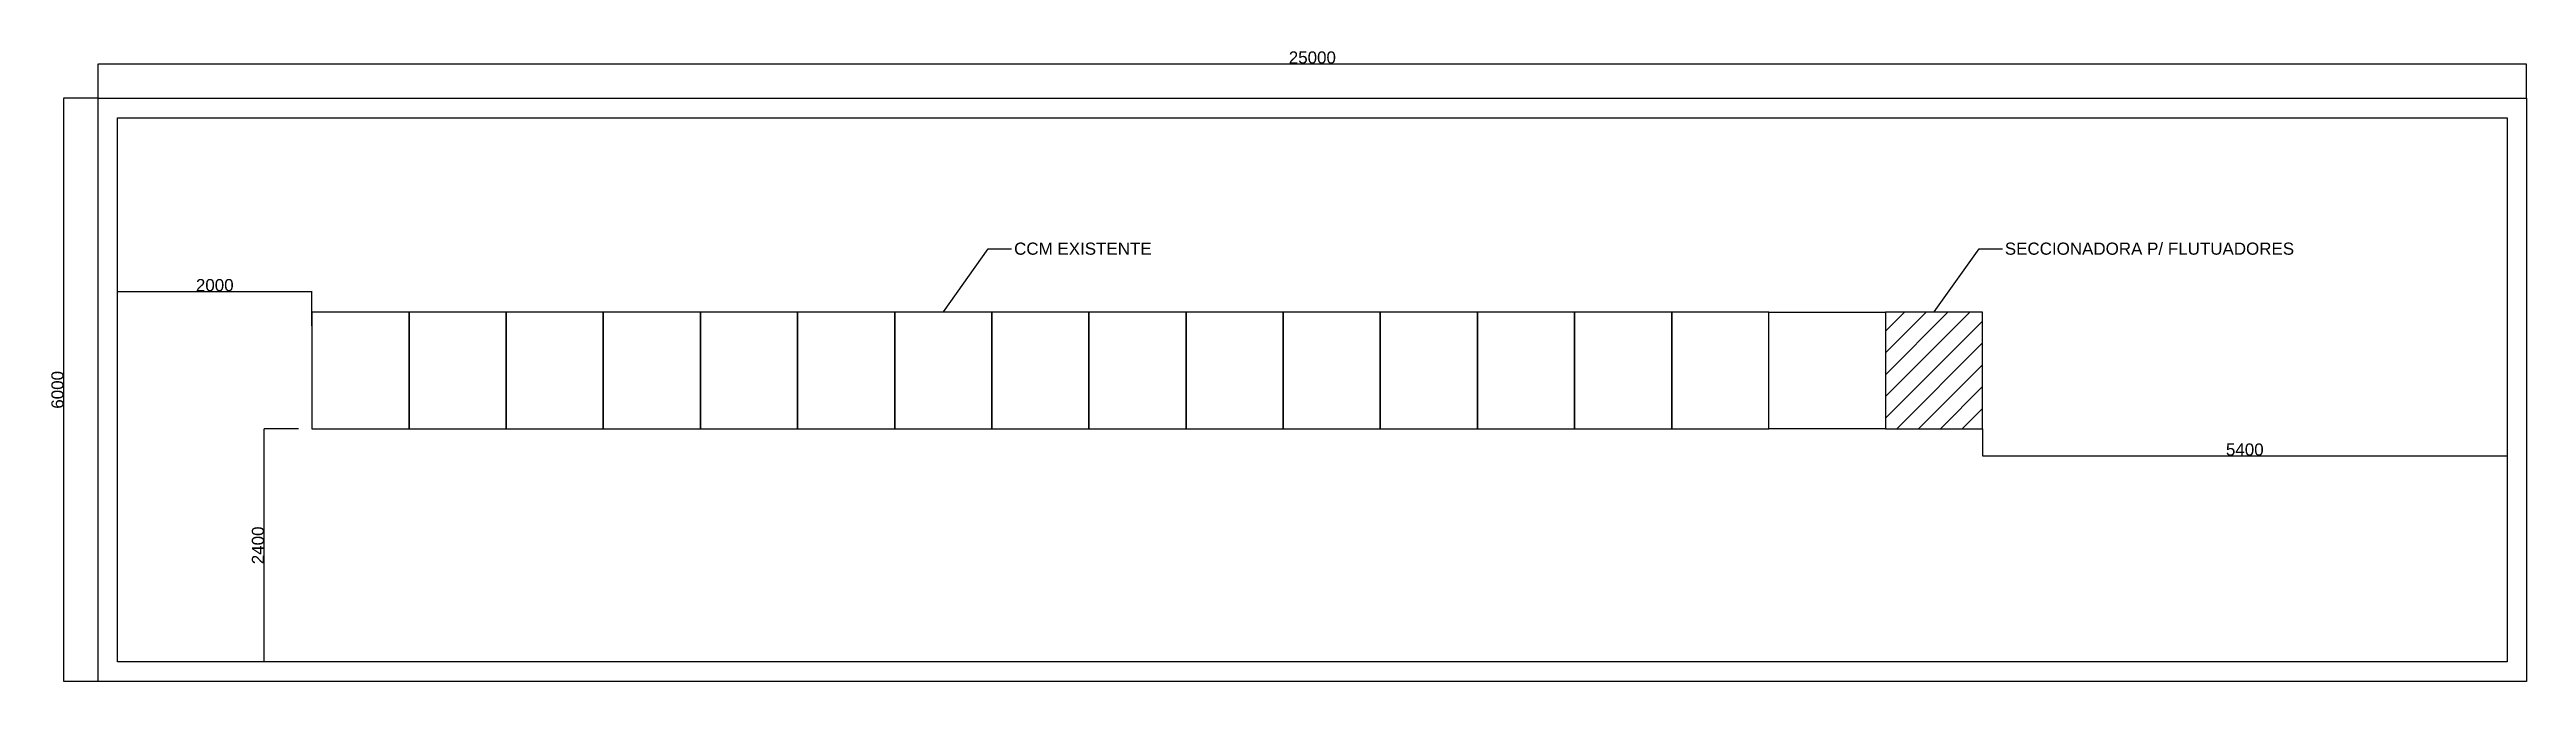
# Model space of a CAD drawing. Header units: millimetres. Extents: x -128040 to 25000, y 0 to 111604.
# Drawn here: x -501 to 25000, y 0 to 6501 of the extents above.
import ezdxf
from ezdxf import colors
from ezdxf.entities.mleader import LeaderData, LeaderLine
from ezdxf.math import Vec2, Vec3

# ---------------------------------------------------------------- set-up
doc = ezdxf.new("R2010")
doc.units = ezdxf.units.MM
doc.styles.get("Standard").update_dxf_attribs({"font": 'arial.ttf'})
doc.dimstyles.new('ISO-25', dxfattribs={"dimtxt": 2.5, "dimasz": 2.5, "dimexe": 1.25, "dimexo": 0.625, "dimtad": 1, "dimtxsty": 'Standard', "dimcen": 2.5, "dimadec": 0, "dimazin": 0, "dimtfac": 1, "dimtmove": 0, "dimatfit": 3, "dimfxl": 1, "dimarcsym": 0})

# ---------------------------------------------------------------- blocks, each defined once
blk = doc.blocks.new('*D11')
at = {"color": 0, "lineweight": -2, "transparency": 16777216}
for p, q in [((0, 6001), (0, 6356)), ((25000, 6001), (25000, 6356))]:
    blk.add_line(p, q, dxfattribs=at)
at = {"color": 1, "lineweight": -2, "transparency": 16777216}
blk.add_line((3, 6355), (24998, 6355), dxfattribs=at)
at = {"color": 1, "transparency": 16777216}
for points in [[(3, 6355), (3, 6354), (0, 6355)], [(24998, 6355), (24998, 6354), (25000, 6355)]]:
    blk.add_solid(points, dxfattribs=at)
at = {"layer": 'Defpoints', "color": 0, "transparency": 16777216}
for p in [(25000, 6355), (0, 6000), (25000, 6000)]:
    blk.add_point(p, dxfattribs=at)
at = {"color": 0, "transparency": 16777216, "insert": (12500, 6419), "char_height": 125, "attachment_point": 5}
blk.add_mtext('25000', dxfattribs=at)
blk = doc.blocks.new('*D12')
at = {"color": 0, "lineweight": -2, "transparency": 16777216}
for p, q in [((-1, 6000), (-356, 6000)), ((-1, 0), (-356, 0))]:
    blk.add_line(p, q, dxfattribs=at)
at = {"color": 1, "lineweight": -2, "transparency": 16777216}
blk.add_line((-355, 2), (-355, 5998), dxfattribs=at)
at = {"color": 1, "transparency": 16777216}
for points in [[(-355, 5998), (-354, 5998), (-355, 6000)], [(-355, 2), (-354, 2), (-355, 0)]]:
    blk.add_solid(points, dxfattribs=at)
at = {"layer": 'Defpoints', "color": 0, "transparency": 16777216}
for p in [(-355, 6000), (0, 6000), (0, 0)]:
    blk.add_point(p, dxfattribs=at)
at = {"color": 0, "transparency": 16777216, "insert": (-419, 3000), "char_height": 125, "attachment_point": 5, "rotation": 90}
blk.add_mtext('6000', dxfattribs=at)
blk = doc.blocks.new('*D13')
at = {"color": 0, "lineweight": -2, "transparency": 16777216}
for p, q in [((200, 3659), (200, 4014)), ((2200, 3659), (2200, 4014))]:
    blk.add_line(p, q, dxfattribs=at)
at = {"color": 1, "lineweight": -2, "transparency": 16777216}
blk.add_line((203, 4013), (2198, 4013), dxfattribs=at)
at = {"color": 1, "transparency": 16777216}
for points in [[(203, 4013), (203, 4012), (200, 4013)], [(2198, 4013), (2198, 4012), (2200, 4013)]]:
    blk.add_solid(points, dxfattribs=at)
at = {"layer": 'Defpoints', "color": 0, "transparency": 16777216}
for p in [(2200, 4013), (200, 3658), (2200, 3658)]:
    blk.add_point(p, dxfattribs=at)
at = {"color": 0, "transparency": 16777216, "insert": (1200, 4077), "char_height": 125, "attachment_point": 5}
blk.add_mtext('2000', dxfattribs=at)
blk = doc.blocks.new('*D14')
at = {"color": 0, "lineweight": -2, "transparency": 16777216}
for p, q in [((2063, 2600), (1708, 2600)), ((2063, 200), (1708, 200))]:
    blk.add_line(p, q, dxfattribs=at)
at = {"color": 1, "lineweight": -2, "transparency": 16777216}
blk.add_line((1709, 203), (1709, 2598), dxfattribs=at)
at = {"color": 1, "transparency": 16777216}
for points in [[(1709, 2598), (1710, 2598), (1709, 2600)], [(1709, 203), (1710, 203), (1709, 200)]]:
    blk.add_solid(points, dxfattribs=at)
at = {"layer": 'Defpoints', "color": 0, "transparency": 16777216}
for p in [(1709, 2600), (2064, 2600), (2064, 200)]:
    blk.add_point(p, dxfattribs=at)
at = {"color": 0, "transparency": 16777216, "insert": (1645, 1400), "char_height": 125, "attachment_point": 5, "rotation": 90}
blk.add_mtext('2400', dxfattribs=at)
blk = doc.blocks.new('*D15')
at = {"color": 0, "lineweight": -2, "transparency": 16777216}
for p, q in [((19400, 2599), (19400, 2319)), ((24800, 2599), (24800, 2319))]:
    blk.add_line(p, q, dxfattribs=at)
at = {"color": 1, "lineweight": -2, "transparency": 16777216}
blk.add_line((19402, 2320), (24798, 2320), dxfattribs=at)
at = {"color": 1, "transparency": 16777216}
for points in [[(19402, 2321), (19402, 2320), (19400, 2320)], [(24798, 2321), (24798, 2320), (24800, 2320)]]:
    blk.add_solid(points, dxfattribs=at)
at = {"layer": 'Defpoints', "color": 0, "transparency": 16777216}
for p in [(19400, 2600), (24800, 2600), (24800, 2320)]:
    blk.add_point(p, dxfattribs=at)
at = {"color": 0, "transparency": 16777216, "insert": (22100, 2385), "char_height": 125, "attachment_point": 5}
blk.add_mtext('5400', dxfattribs=at)

msp = doc.modelspace()

# ---------------------------------------------------------------- hatches: boundary and pattern name
h = msp.add_hatch()
h.set_pattern_fill('ANSI31', color=252, scale=50)
h.set_pattern_definition([(45, (1100, 0), (-112.2532, 112.2532), [])])
h.paths.add_polyline_path([(18400, 3800), (19400, 3800), (19400, 2600), (18400, 2600)])

# ---------------------------------------------------------------- linework, layer by layer
for points in [[(0, 6000), (25000, 6000), (25000, 0), (0, 0)], [(200, 5800), (24800, 5800), (24800, 200), (200, 200)]]:
    msp.add_lwpolyline(points, close=True)
at = {"color": 3}
for points in [[(2200, 2600), (3200, 2600), (3200, 3800), (2200, 3800)], [(3200, 2600), (4200, 2600), (4200, 3800), (3200, 3800)], [(4200, 2600), (5200, 2600), (5200, 3800), (4200, 3800)], [(5200, 2600), (6200, 2600), (6200, 3800), (5200, 3800)], [(6200, 2600), (7200, 2600), (7200, 3800), (6200, 3800)], [(7200, 2600), (8200, 2600), (8200, 3800), (7200, 3800)], [(8200, 2600), (9200, 2600), (9200, 3800), (8200, 3800)], [(9200, 2600), (10200, 2600), (10200, 3800), (9200, 3800)], [(10200, 2600), (11200, 2600), (11200, 3800), (10200, 3800)], [(11200, 2600), (12200, 2600), (12200, 3800), (11200, 3800)], [(12200, 2600), (13200, 2600), (13200, 3800), (12200, 3800)], [(13200, 2600), (14200, 2600), (14200, 3800), (13200, 3800)], [(14200, 2600), (15200, 2600), (15200, 3800), (14200, 3800)], [(15200, 2600), (16200, 2600), (16200, 3800), (15200, 3800)], [(16200, 2600), (17200, 2600), (17200, 3800), (16200, 3800)], [(17200, 3800), (18400, 3800), (18400, 2600), (17200, 2600)], [(18400, 2600), (19400, 2600), (19400, 3800), (18400, 3800)]]:
    msp.add_lwpolyline(points, close=True, dxfattribs=at)

# ---------------------------------------------------------------- dimensions: what is measured, and where the dimension line sits
at = {"color": 1}
for base, p1, p2, picture, middle in [((25000, 6354.662), (0, 6000), (25000, 6000), '*D11', (12500, 6354.662)), ((2200, 4012.568), (200, 3657.906), (2200, 3657.906), '*D13', (1200, 4012.568)), ((24800, 2320.275), (19400, 2600), (24800, 2600), '*D15', (22100, 2320.275))]:
    dim = msp.add_linear_dim(base=base, p1=p1, p2=p2, dimstyle='ISO-25', override={"dimtxt": 125, "dimclrd": 1}, dxfattribs=at)
    dim.commit()
    dim.dimension.update_dxf_attribs({"geometry": picture, "text_midpoint": middle, "dimtype": 160})
for base, p1, p2, picture, middle in [((-354.662, 6000), (0, 0), (0, 6000), '*D12', (-354.662, 3000)), ((1709.436, 2600), (2064.098, 200), (2064.098, 2600), '*D14', (1709.436, 1400))]:
    dim = msp.add_linear_dim(base=base, p1=p1, p2=p2, angle=90, dimstyle='ISO-25', override={"dimtxt": 125, "dimclrd": 1}, dxfattribs=at)
    dim.commit()
    dim.dimension.update_dxf_attribs({"geometry": picture, "text_midpoint": middle, "dimtype": 160})

# ---------------------------------------------------------------- leaders
at = {"color": 2}
ml = msp.add_multileader_mtext('Standard', dxfattribs=at)
ml.set_content('CCM EXISTENTE', color=2)
ml.set_leader_properties()
ml.build(insert=Vec2(0, 0))
ctx = ml.context
ctx.base_point, ctx.char_height, ctx.landing_gap_size, ctx.plane_origin = Vec3(9404.424, 4451.746), 125, 25, Vec3(8514.298, 1969.537)
notes = []
notes.append((ctx, [(1, (1, 1, 0), (9163.718, 4451.746), (1, 0), 240.706, [(0, [(8700, 3800)], 0, [])])]))
ctx.mtext.insert, ctx.mtext.flow_direction = Vec3(9429.424, 4515.312), 5
ml = msp.add_multileader_mtext('Standard', dxfattribs=at)
ml.set_content('SECCIONADORA P/ FLUTUADORES', color=2)
ml.set_leader_properties()
ml.build(insert=Vec2(0, 0))
ctx = ml.context
ctx.base_point, ctx.char_height, ctx.landing_gap_size, ctx.plane_origin = Vec3(19604.424, 4451.746), 125, 25, Vec3(18714.298, 1969.537)
notes.append((ctx, [(1, (1, 1, 0), (19363.718, 4451.746), (1, 0), 240.706, [(0, [(18900, 3800)], 0, [])])]))
ctx.mtext.insert, ctx.mtext.flow_direction = Vec3(19629.424, 4515.312), 5
for ctx, leaders in notes:
    for number, flags, end, landing, length, lines in leaders:
        leader = LeaderData()
        leader.index, (leader.has_last_leader_line, leader.has_dogleg_vector, leader.attachment_direction) = number, flags
        leader.last_leader_point, leader.dogleg_vector, leader.dogleg_length = Vec3(end), Vec3(landing), length
        for number, points, colour, breaks in lines:
            line = LeaderLine()
            line.index, line.vertices, line.color, line.breaks = number, Vec3.list(points), colors.encode_raw_color(colour), breaks
            leader.lines.append(line)
        ctx.leaders.append(leader)

doc.saveas('drawing.dxf')
